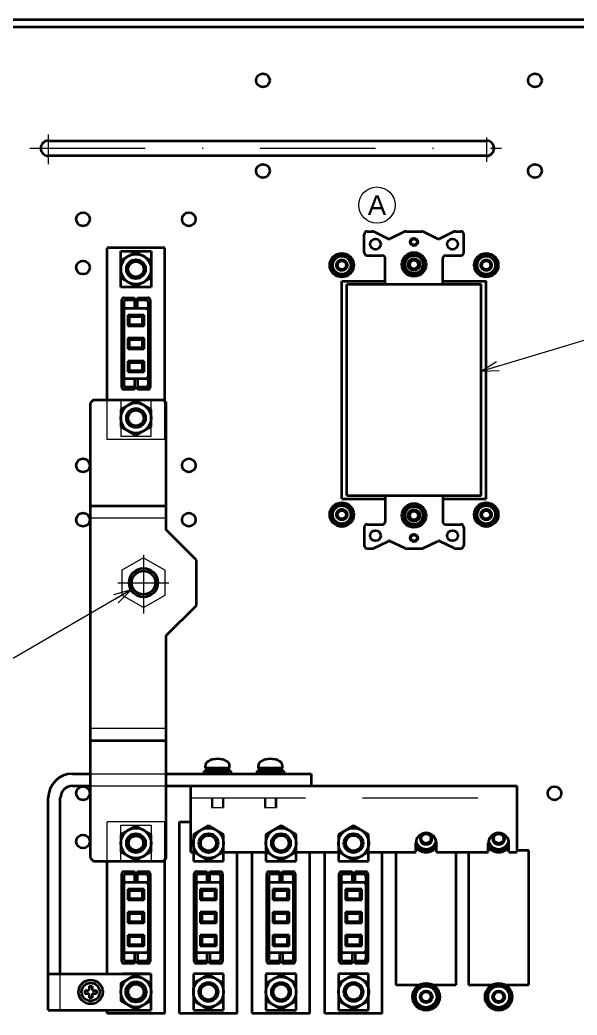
# Model space of a CAD drawing. Header units: millimetres. Extents: x 10 to 832, y 7 to 590.
# Drawn here: x 707.4 to 768.8, y 274.3 to 384.2 of the extents above; entities that cross this region are included whole.
import ezdxf
from ezdxf.enums import TextEntityAlignment as Align

# ---------------------------------------------------------------- set-up
doc = ezdxf.new("R2010")
doc.units = ezdxf.units.MM
doc.linetypes.add('DASHDOT', pattern=[25.3, 12.7, -6.3, 0, -6.3])
doc.linetypes.add('DASHED', pattern=[19, 12.7, -6.3])
for name, color, linetype in [('GR1_01', 7, 'Continuous'), ('GR1_04', 7, 'Continuous'), ('GR1_05', 7, 'Continuous'), ('GR1_09', 7, 'Continuous'), ('GR1_10', 7, 'Continuous'), ('GR1_12', 7, 'Continuous'), ('GR1_15', 7, 'Continuous'), ('GR1_16', 7, 'Continuous'), ('GR1_teisei', 7, 'Continuous')]:
    doc.layers.add(name, color=color, linetype=linetype)
doc.styles.add('HG丸ｺﾞｼｯｸM-PRO', font='')
doc.styles.get('HG丸ｺﾞｼｯｸM-PRO').set_extended_font_data('HG丸ｺﾞｼｯｸM-PRO')

# ---------------------------------------------------------------- blocks, each defined once
blk = doc.blocks.new('BLKF112')
at = {"layer": 'GR1_01', "color": 3, "linetype": 'Continuous', "lineweight": 35}
for p, q in [((775.9, 384.17), (694.33, 384.17)), ((694.33, 383.4), (775.9, 383.4))]:
    blk.add_line(p, q, dxfattribs=at)
blk = doc.blocks.new('BLKF113')
at = {"layer": 'GR1_04', "color": 4, "linetype": 'DASHED', "lineweight": 13}
for p, q in [((723.34, 295.69), (716.99, 295.69)), ((716.99, 291.32), (716.99, 295.69)), ((723.34, 291.49), (723.34, 295.69)), ((718.5, 291.32), (718.5, 295.32)), ((718.5, 295.32), (721.83, 295.32)), ((721.83, 295.32), (721.83, 291.32)), ((721.83, 291.32), (718.5, 291.32))]:
    blk.add_line(p, q, dxfattribs=at)
at = {"layer": 'GR1_04', "color": 3, "linetype": 'Continuous', "lineweight": 35}
for p, q in [((716.99, 278.9), (716.99, 291.32)), ((723.34, 274.52), (723.34, 291.49)), ((718.85, 290.18), (720, 290.18)), ((720, 290.18), (720, 289.93)), ((720.33, 290.18), (721.48, 290.18)), ((720.33, 289.93), (720.33, 290.18)), ((718.6, 280.29), (718.6, 289.93)), ((718.82, 289.68), (718.82, 280.54)), ((719.07, 289.93), (720, 289.93)), ((719.07, 289), (721.26, 289)), ((720, 289.93), (720, 289)), ((720.33, 289.93), (721.26, 289.93)), ((720.33, 289), (720.33, 289.93)), ((721.51, 289.68), (721.51, 280.54)), ((721.73, 289.93), (721.73, 280.29)), ((719.27, 288.23), (719.27, 287.07)), ((719.27, 288.23), (719.43, 288.07)), ((721.07, 288.23), (719.27, 288.23)), ((719.43, 288.07), (719.43, 287.23)), ((720.9, 288.07), (719.43, 288.07)), ((720.9, 288.07), (721.07, 288.23)), ((720.9, 287.23), (720.9, 288.07)), ((721.07, 287.07), (721.07, 288.23)), ((719.27, 287.07), (719.43, 287.23)), ((719.27, 287.07), (721.07, 287.07)), ((719.43, 287.23), (720.9, 287.23)), ((721.07, 287.07), (720.9, 287.23)), ((719.27, 285.69), (719.43, 285.53)), ((719.27, 285.69), (719.27, 284.53)), ((721.07, 285.69), (719.27, 285.69)), ((720.9, 285.53), (721.07, 285.69)), ((721.07, 284.53), (721.07, 285.69)), ((719.27, 284.53), (719.43, 284.69)), ((719.27, 284.53), (721.07, 284.53)), ((719.43, 285.53), (719.43, 284.69)), ((720.9, 285.53), (719.43, 285.53)), ((719.43, 284.69), (720.9, 284.69)), ((720.9, 284.69), (720.9, 285.53)), ((721.07, 284.53), (720.9, 284.69)), ((719.27, 283.15), (719.43, 282.99)), ((719.27, 283.15), (719.27, 281.99)), ((721.07, 283.15), (719.27, 283.15)), ((719.43, 282.99), (719.43, 282.15)), ((720.9, 282.99), (719.43, 282.99)), ((720.9, 282.99), (721.07, 283.15)), ((720.9, 282.15), (720.9, 282.99)), ((721.07, 281.99), (721.07, 283.15)), ((721.26, 281.22), (719.07, 281.22)), ((719.27, 281.99), (719.43, 282.15)), ((719.27, 281.99), (721.07, 281.99)), ((719.43, 282.15), (720.9, 282.15)), ((720, 281.22), (720, 280.29)), ((720.33, 281.22), (720.33, 280.29)), ((721.07, 281.99), (720.9, 282.15)), ((720, 280.29), (719.07, 280.29)), ((720, 280.29), (720, 280.04)), ((720.33, 280.04), (720.33, 280.29)), ((721.26, 280.29), (720.33, 280.29)), ((720, 280.04), (718.85, 280.04)), ((721.48, 280.04), (720.33, 280.04)), ((721.67, 278.9), (718.67, 278.9)), ((721.83, 275.98), (721.83, 277.81)), ((716.99, 274.52), (716.99, 274.9)), ((718.67, 274.9), (721.67, 274.9)), ((723.34, 274.52), (716.99, 274.52))]:
    blk.add_line(p, q, dxfattribs=at)
for centre, radius in [((720.17, 293.32), 0.805), ((720.17, 276.9), 1.06)]:
    blk.add_circle(centre, radius, dxfattribs=at)
for centre, start, end in [((718.85, 289.93), 90, 180), ((721.48, 289.93), 0, 90), ((719.07, 289.68), 90, 180), ((719.07, 288.75), 90, 180), ((721.26, 289.68), 0, 90), ((721.26, 288.75), 0, 90), ((719.07, 281.47), 180, 270), ((721.26, 281.47), 270, 0), ((718.85, 280.29), 180, 270), ((719.07, 280.54), 180, 270), ((721.26, 280.54), 270, 0), ((721.48, 280.29), 270, 0)]:
    blk.add_arc(centre, 0.25, start, end, dxfattribs=at)
blk = doc.blocks.new('BLKF117')
at = {"layer": 'GR1_04', "color": 3, "linetype": 'Continuous', "lineweight": 35}
for p, q in [((740.99, 274.52), (740.99, 292.31)), ((742.5, 292.31), (742.5, 291.32)), ((745.83, 291.32), (745.83, 292.31)), ((747.34, 274.52), (747.34, 292.31)), ((742.5, 291.32), (745.83, 291.32)), ((742.85, 290.18), (744, 290.18)), ((744, 290.18), (744, 289.93)), ((744.33, 290.18), (745.48, 290.18)), ((744.33, 289.93), (744.33, 290.18)), ((742.6, 280.29), (742.6, 289.93)), ((742.82, 289.68), (742.82, 280.54)), ((743.07, 289.93), (744, 289.93)), ((743.07, 289), (745.26, 289)), ((744, 289.93), (744, 289)), ((744.33, 289.93), (745.26, 289.93)), ((744.33, 289), (744.33, 289.93)), ((745.51, 289.68), (745.51, 280.54)), ((745.73, 289.93), (745.73, 280.29)), ((743.27, 288.23), (743.27, 287.07)), ((743.27, 288.23), (743.43, 288.07)), ((745.07, 288.23), (743.27, 288.23)), ((743.43, 288.07), (743.43, 287.23)), ((744.9, 288.07), (743.43, 288.07)), ((744.9, 288.07), (745.07, 288.23)), ((744.9, 287.23), (744.9, 288.07)), ((745.07, 287.07), (745.07, 288.23)), ((743.27, 287.07), (743.43, 287.23)), ((743.27, 287.07), (745.07, 287.07)), ((743.43, 287.23), (744.9, 287.23)), ((745.07, 287.07), (744.9, 287.23)), ((743.27, 285.69), (743.43, 285.53)), ((743.27, 285.69), (743.27, 284.53)), ((745.07, 285.69), (743.27, 285.69)), ((744.9, 285.53), (745.07, 285.69)), ((745.07, 284.53), (745.07, 285.69)), ((743.27, 284.53), (743.43, 284.69)), ((743.27, 284.53), (745.07, 284.53)), ((743.43, 285.53), (743.43, 284.69)), ((744.9, 285.53), (743.43, 285.53)), ((743.43, 284.69), (744.9, 284.69)), ((744.9, 284.69), (744.9, 285.53)), ((745.07, 284.53), (744.9, 284.69)), ((743.27, 283.15), (743.43, 282.99)), ((743.27, 283.15), (743.27, 281.99)), ((745.07, 283.15), (743.27, 283.15)), ((743.43, 282.99), (743.43, 282.15)), ((744.9, 282.99), (743.43, 282.99)), ((744.9, 282.99), (745.07, 283.15)), ((744.9, 282.15), (744.9, 282.99)), ((745.07, 281.99), (745.07, 283.15)), ((745.26, 281.22), (743.07, 281.22)), ((743.27, 281.99), (743.43, 282.15)), ((743.27, 281.99), (745.07, 281.99)), ((743.43, 282.15), (744.9, 282.15)), ((744, 281.22), (744, 280.29)), ((744.33, 281.22), (744.33, 280.29)), ((745.07, 281.99), (744.9, 282.15)), ((744, 280.29), (743.07, 280.29)), ((744, 280.29), (744, 280.04)), ((744.33, 280.04), (744.33, 280.29)), ((745.26, 280.29), (744.33, 280.29)), ((744, 280.04), (742.85, 280.04)), ((745.48, 280.04), (744.33, 280.04)), ((745.83, 278.9), (742.5, 278.9)), ((742.5, 278.9), (742.5, 274.9)), ((745.83, 274.9), (745.83, 278.9)), ((742.5, 274.9), (745.83, 274.9)), ((747.34, 274.52), (740.99, 274.52))]:
    blk.add_line(p, q, dxfattribs=at)
for centre in [(744.17, 293.32), (744.17, 276.9)]:
    blk.add_circle(centre, 1.06, dxfattribs=at)
for centre, start, end in [((742.85, 289.93), 90, 180), ((745.48, 289.93), 0, 90), ((743.07, 289.68), 90, 180), ((743.07, 288.75), 90, 180), ((745.26, 289.68), 0, 90), ((745.26, 288.75), 0, 90), ((743.07, 281.47), 180, 270), ((745.26, 281.47), 270, 0), ((742.85, 280.29), 180, 270), ((743.07, 280.54), 180, 270), ((745.26, 280.54), 270, 0), ((745.48, 280.29), 270, 0)]:
    blk.add_arc(centre, 0.25, start, end, dxfattribs=at)
blk = doc.blocks.new('BLKF118')
at = {"layer": 'GR1_04', "color": 3, "linetype": 'Continuous', "lineweight": 35}
for p, q in [((724.99, 295.69), (726.17, 295.69)), ((724.99, 274.52), (724.99, 295.69)), ((726.5, 292.31), (726.5, 291.32)), ((729.83, 291.32), (729.83, 292.31)), ((731.34, 274.52), (731.34, 292.31)), ((726.5, 291.32), (729.83, 291.32)), ((726.85, 290.18), (728, 290.18)), ((728, 290.18), (728, 289.93)), ((728.33, 290.18), (729.48, 290.18)), ((728.33, 289.93), (728.33, 290.18)), ((726.6, 280.29), (726.6, 289.93)), ((726.82, 289.68), (726.82, 280.54)), ((727.07, 289.93), (728, 289.93)), ((727.07, 289), (729.26, 289)), ((728, 289.93), (728, 289)), ((728.33, 289.93), (729.26, 289.93)), ((728.33, 289), (728.33, 289.93)), ((729.51, 289.68), (729.51, 280.54)), ((729.73, 289.93), (729.73, 280.29)), ((727.27, 288.23), (727.27, 287.07)), ((727.27, 288.23), (727.43, 288.07)), ((729.07, 288.23), (727.27, 288.23)), ((727.43, 288.07), (727.43, 287.23)), ((728.9, 288.07), (727.43, 288.07)), ((728.9, 288.07), (729.07, 288.23)), ((728.9, 287.23), (728.9, 288.07)), ((729.07, 287.07), (729.07, 288.23)), ((727.27, 287.07), (727.43, 287.23)), ((727.27, 287.07), (729.07, 287.07)), ((727.43, 287.23), (728.9, 287.23)), ((729.07, 287.07), (728.9, 287.23)), ((727.27, 285.69), (727.43, 285.53)), ((727.27, 285.69), (727.27, 284.53)), ((729.07, 285.69), (727.27, 285.69)), ((728.9, 285.53), (729.07, 285.69)), ((729.07, 284.53), (729.07, 285.69)), ((727.27, 284.53), (727.43, 284.69)), ((727.27, 284.53), (729.07, 284.53)), ((727.43, 285.53), (727.43, 284.69)), ((728.9, 285.53), (727.43, 285.53)), ((727.43, 284.69), (728.9, 284.69)), ((728.9, 284.69), (728.9, 285.53)), ((729.07, 284.53), (728.9, 284.69)), ((727.27, 283.15), (727.43, 282.99)), ((727.27, 283.15), (727.27, 281.99)), ((729.07, 283.15), (727.27, 283.15)), ((727.43, 282.99), (727.43, 282.15)), ((728.9, 282.99), (727.43, 282.99)), ((728.9, 282.99), (729.07, 283.15)), ((728.9, 282.15), (728.9, 282.99)), ((729.07, 281.99), (729.07, 283.15)), ((729.26, 281.22), (727.07, 281.22)), ((727.27, 281.99), (727.43, 282.15)), ((727.27, 281.99), (729.07, 281.99)), ((727.43, 282.15), (728.9, 282.15)), ((728, 281.22), (728, 280.29)), ((728.33, 281.22), (728.33, 280.29)), ((729.07, 281.99), (728.9, 282.15)), ((728, 280.29), (727.07, 280.29)), ((728, 280.29), (728, 280.04)), ((728.33, 280.04), (728.33, 280.29)), ((729.26, 280.29), (728.33, 280.29)), ((728, 280.04), (726.85, 280.04)), ((729.48, 280.04), (728.33, 280.04)), ((729.83, 278.9), (726.5, 278.9)), ((726.5, 278.9), (726.5, 274.9)), ((729.83, 274.9), (729.83, 278.9)), ((726.5, 274.9), (729.83, 274.9)), ((731.34, 274.52), (724.99, 274.52))]:
    blk.add_line(p, q, dxfattribs=at)
for centre in [(728.17, 293.32), (728.17, 276.9)]:
    blk.add_circle(centre, 1.06, dxfattribs=at)
for centre, start, end in [((726.85, 289.93), 90, 180), ((729.48, 289.93), 360, 90), ((727.07, 289.68), 90, 180), ((727.07, 288.75), 90, 180), ((729.26, 289.68), 360, 90), ((729.26, 288.75), 360, 90), ((727.07, 281.47), 180, 270), ((729.26, 281.47), 270, 360), ((726.85, 280.29), 180, 270), ((727.07, 280.54), 180, 270), ((729.26, 280.54), 270, 360), ((729.48, 280.29), 270, 360)]:
    blk.add_arc(centre, 0.25, start, end, dxfattribs=at)
blk = doc.blocks.new('BLKF119')
at = {"layer": 'GR1_05', "color": 3, "linetype": 'Continuous', "lineweight": 35}
for p, q in [((713.17, 300.98), (715.17, 300.98)), ((723.5, 300.98), (739.5, 300.98)), ((739.5, 300.98), (739.5, 299.65)), ((713.17, 299.65), (715.17, 299.65)), ((723.5, 299.65), (739.5, 299.65)), ((710.5, 274.9), (710.5, 298.31)), ((711.83, 278.9), (711.83, 298.31)), ((710.5, 278.9), (721.83, 278.9)), ((721.83, 274.9), (721.83, 278.9)), ((710.5, 274.9), (721.83, 274.9))]:
    blk.add_line(p, q, dxfattribs=at)
at = {"layer": 'GR1_05', "color": 4, "linetype": 'DASHED', "lineweight": 13}
for p, q in [((715.17, 300.98), (723.5, 300.98)), ((715.17, 299.65), (723.5, 299.65)), ((711.83, 274.9), (711.83, 278.9))]:
    blk.add_line(p, q, dxfattribs=at)
at = {"layer": 'GR1_05', "color": 3, "linetype": 'Continuous', "lineweight": 35}
blk.add_circle((720.17, 276.9), 1.13, dxfattribs=at)
for radius in [2.67, 1.33]:
    blk.add_arc((713.17, 298.31), radius, 90, 180, dxfattribs=at)
blk = doc.blocks.new('BLKF120')
at = {"layer": 'GR1_05', "color": 3, "linetype": 'Continuous', "lineweight": 35}
for p, q in [((727.67, 301.25), (727.67, 300.98)), ((730.67, 301.25), (727.67, 301.25)), ((727.67, 300.98), (730.67, 300.98)), ((727.83, 301.58), (727.83, 301.87)), ((727.83, 301.58), (730.5, 301.58)), ((727.9, 301.58), (727.9, 301.25)), ((730.43, 301.58), (727.9, 301.58)), ((727.9, 301.25), (730.43, 301.25)), ((728.5, 300.98), (729.83, 300.98)), ((728.97, 301.58), (729.17, 301.25)), ((729.17, 301.58), (729.36, 301.25)), ((730.43, 301.25), (730.43, 301.58)), ((730.5, 301.58), (730.5, 301.87)), ((730.67, 300.98), (730.67, 301.25))]:
    blk.add_line(p, q, dxfattribs=at)
at = {"layer": 'GR1_05', "color": 4, "linetype": 'DASHED', "lineweight": 13}
for p, q in [((728.5, 298.31), (728.5, 297.25)), ((728.63, 298.31), (728.63, 297.25)), ((729.7, 298.31), (729.7, 297.25)), ((729.83, 298.31), (729.83, 297.25)), ((728.5, 297.25), (729.83, 297.25))]:
    blk.add_line(p, q, dxfattribs=at)
at = {"layer": 'GR1_05', "color": 3, "linetype": 'Continuous', "lineweight": 35}
for centre, radius, start, end in [((728.38, 301.87), 0.542, 119.1554, 180), ((729.17, 300.45), 2.17, 60.8446, 119.1554), ((729.96, 301.87), 0.542, 0, 60.8446)]:
    blk.add_arc(centre, radius, start, end, dxfattribs=at)
blk = doc.blocks.new('BLKF121')
at = {"layer": 'GR1_05', "color": 3, "linetype": 'Continuous', "lineweight": 35}
for p, q in [((733.5, 301.25), (733.5, 300.98)), ((736.5, 301.25), (733.5, 301.25)), ((733.5, 300.98), (736.5, 300.98)), ((733.67, 301.58), (733.67, 301.87)), ((733.67, 301.58), (736.33, 301.58)), ((733.73, 301.58), (733.73, 301.25)), ((736.27, 301.58), (733.73, 301.58)), ((733.73, 301.25), (736.27, 301.25)), ((734.33, 300.98), (735.67, 300.98)), ((734.81, 301.58), (735, 301.25)), ((735, 301.58), (735.19, 301.25)), ((736.27, 301.25), (736.27, 301.58)), ((736.33, 301.58), (736.33, 301.87)), ((736.5, 300.98), (736.5, 301.25))]:
    blk.add_line(p, q, dxfattribs=at)
at = {"layer": 'GR1_05', "color": 4, "linetype": 'DASHED', "lineweight": 13}
for p, q in [((734.33, 298.31), (734.33, 297.25)), ((734.47, 298.31), (734.47, 297.25)), ((735.53, 298.31), (735.53, 297.25)), ((735.67, 298.31), (735.67, 297.25)), ((734.33, 297.25), (735.67, 297.25))]:
    blk.add_line(p, q, dxfattribs=at)
at = {"layer": 'GR1_05', "color": 3, "linetype": 'Continuous', "lineweight": 35}
for centre, radius, start, end in [((734.21, 301.87), 0.542, 119.1554, 180), ((735, 300.45), 2.17, 60.8446, 119.1554), ((735.79, 301.87), 0.542, 0, 60.8446)]:
    blk.add_arc(centre, radius, start, end, dxfattribs=at)
blk = doc.blocks.new('BLKF122')
at = {"layer": 'GR1_04', "color": 3, "linetype": 'Continuous', "lineweight": 35}
for p, q in [((714.52, 277.06), (714.52, 276.73)), ((714.52, 277.06), (714.84, 277.06)), ((715, 277.55), (715.33, 277.55)), ((715, 277.55), (715, 277.22)), ((715.33, 277.55), (715.33, 277.22)), ((715.49, 277.06), (715.82, 277.06)), ((715.82, 277.06), (715.82, 276.73)), ((714.52, 276.73), (714.84, 276.73)), ((715, 276.57), (715, 276.25)), ((715, 276.25), (715.33, 276.25)), ((715.33, 276.57), (715.33, 276.25)), ((715.49, 276.73), (715.82, 276.73))]:
    blk.add_line(p, q, dxfattribs=at)
for radius in [1.33, 1]:
    blk.add_circle((715.17, 276.9), radius, dxfattribs=at)
for centre, start, end in [((714.84, 277.22), 270, 0), ((715.49, 277.22), 180, 270), ((714.84, 276.57), 0, 90), ((715.49, 276.57), 90, 180)]:
    blk.add_arc(centre, 0.163, start, end, dxfattribs=at)
blk = doc.blocks.new('BLKF123')
at = {"layer": 'GR1_05', "color": 3, "linetype": 'Continuous', "lineweight": 35}
for p, q in [((726.17, 299.65), (726.17, 292.31)), ((726.17, 299.65), (762.17, 299.65)), ((762.17, 299.65), (762.17, 292.31)), ((751.03, 292.32), (751.03, 293.32)), ((753.3, 292.32), (753.3, 293.32)), ((759.03, 292.32), (759.03, 293.32)), ((761.3, 292.32), (761.3, 293.32)), ((726.17, 292.31), (726.58, 292.31)), ((729.75, 292.31), (734.58, 292.31)), ((737.75, 292.31), (742.58, 292.31)), ((745.75, 292.31), (751.03, 292.31)), ((753.3, 292.31), (759.03, 292.31)), ((761.3, 292.31), (762.17, 292.31))]:
    blk.add_line(p, q, dxfattribs=at)
at = {"layer": 'GR1_05', "color": 4, "linetype": 'DASHED', "lineweight": 13}
blk.add_line((726.17, 298.31), (762.17, 298.31), dxfattribs=at)
at = {"layer": 'GR1_05', "color": 3, "linetype": 'Continuous', "lineweight": 35}
for centre in [(752.17, 293.31), (760.17, 293.31)]:
    blk.add_arc(centre, 1.13, 0, 180, dxfattribs=at)
blk = doc.blocks.new('BLKF124')
at = {"layer": 'GR1_10', "color": 3, "linetype": 'Continuous', "lineweight": 35}
for p, q in [((759.49, 277.53), (758.82, 276.37)), ((760.84, 277.53), (759.49, 277.53)), ((761.51, 276.37), (760.84, 277.53)), ((758.82, 276.37), (759.49, 275.2)), ((760.84, 275.2), (761.51, 276.37)), ((759.49, 275.2), (760.84, 275.2))]:
    blk.add_line(p, q, dxfattribs=at)
for radius in [1.5, 1.17, 0.667, 0.533]:
    blk.add_circle((760.17, 276.37), radius, dxfattribs=at)
for start, end in [(127.0805, 172.9195), (67.0805, 112.9195), (7.0805, 52.9195), (187.0805, 232.9195), (307.0805, 352.9195), (247.0805, 292.9195)]:
    blk.add_arc((760.17, 276.37), 1.27, start, end, dxfattribs=at)
blk = doc.blocks.new('BLKF125')
at = {"layer": 'GR1_01', "color": 3, "linetype": 'Continuous', "lineweight": 35}
for p, q in [((756.83, 292.32), (756.83, 277.7)), ((763.5, 292.5), (762.17, 292.5)), ((763.5, 277.7), (763.5, 292.5)), ((756.83, 277.7), (759.48, 277.7)), ((760.85, 277.7), (763.5, 277.7))]:
    blk.add_line(p, q, dxfattribs=at)
blk = doc.blocks.new('BLKF126')
at = {"layer": 'GR1_01', "color": 3, "linetype": 'Continuous', "lineweight": 35}
for centre in [(714.33, 298.83), (766.33, 298.83), (714.33, 293.5), (714.33, 271.67), (766, 271.67), (714.33, 265.67), (766, 265.67)]:
    blk.add_circle(centre, 0.75, dxfattribs=at)
blk = doc.blocks.new('BLKF129')
at = {"layer": 'GR1_04', "color": 3, "linetype": 'Continuous', "lineweight": 35}
for p, q in [((723.34, 359.03), (716.99, 359.03)), ((716.99, 342.23), (716.99, 359.03)), ((718.5, 354.66), (718.5, 358.66)), ((718.5, 358.66), (721.83, 358.66)), ((721.83, 358.66), (721.83, 354.66)), ((723.34, 342.06), (723.34, 359.03)), ((721.83, 354.66), (718.5, 354.66)), ((718.6, 343.63), (718.6, 353.26)), ((718.82, 353.01), (718.82, 343.88)), ((718.85, 353.51), (720, 353.51)), ((719.07, 353.26), (720, 353.26)), ((720, 353.51), (720, 353.26)), ((720, 353.26), (720, 352.34)), ((720.33, 353.51), (721.48, 353.51)), ((720.33, 353.26), (720.33, 353.51)), ((720.33, 353.26), (721.26, 353.26)), ((720.33, 352.34), (720.33, 353.26)), ((721.51, 353.01), (721.51, 343.88)), ((721.73, 353.26), (721.73, 343.63)), ((719.07, 352.34), (721.26, 352.34)), ((719.27, 351.57), (719.27, 350.4)), ((719.27, 351.57), (719.43, 351.4)), ((721.07, 351.57), (719.27, 351.57)), ((720.9, 351.4), (721.07, 351.57)), ((721.07, 350.4), (721.07, 351.57)), ((719.27, 350.4), (719.43, 350.57)), ((719.27, 350.4), (721.07, 350.4)), ((719.43, 351.4), (719.43, 350.57)), ((720.9, 351.4), (719.43, 351.4)), ((719.43, 350.57), (720.9, 350.57)), ((720.9, 350.57), (720.9, 351.4)), ((721.07, 350.4), (720.9, 350.57)), ((719.27, 349.03), (719.43, 348.86)), ((719.27, 349.03), (719.27, 347.86)), ((721.07, 349.03), (719.27, 349.03)), ((719.43, 348.86), (719.43, 348.03)), ((720.9, 348.86), (719.43, 348.86)), ((720.9, 348.86), (721.07, 349.03)), ((720.9, 348.03), (720.9, 348.86)), ((721.07, 347.86), (721.07, 349.03)), ((719.27, 347.86), (719.43, 348.03)), ((719.27, 347.86), (721.07, 347.86)), ((719.43, 348.03), (720.9, 348.03)), ((721.07, 347.86), (720.9, 348.03)), ((719.27, 346.49), (719.43, 346.32)), ((719.27, 346.49), (719.27, 345.32)), ((721.07, 346.49), (719.27, 346.49)), ((719.43, 346.32), (719.43, 345.49)), ((720.9, 346.32), (719.43, 346.32)), ((720.9, 346.32), (721.07, 346.49)), ((720.9, 345.49), (720.9, 346.32)), ((721.07, 345.32), (721.07, 346.49)), ((719.27, 345.32), (719.43, 345.49)), ((719.27, 345.32), (721.07, 345.32)), ((719.43, 345.49), (720.9, 345.49)), ((721.07, 345.32), (720.9, 345.49)), ((721.26, 344.55), (719.07, 344.55)), ((720, 344.55), (720, 343.63)), ((720.33, 344.55), (720.33, 343.63)), ((720, 343.38), (718.85, 343.38)), ((720, 343.63), (719.07, 343.63)), ((720, 343.63), (720, 343.38)), ((720.33, 343.38), (720.33, 343.63)), ((721.26, 343.63), (720.33, 343.63)), ((721.48, 343.38), (720.33, 343.38))]:
    blk.add_line(p, q, dxfattribs=at)
at = {"layer": 'GR1_04', "color": 4, "linetype": 'DASHED', "lineweight": 13}
for p, q in [((716.99, 337.86), (716.99, 342.23)), ((721.83, 342.23), (718.5, 342.23)), ((718.5, 342.23), (718.5, 338.23)), ((721.83, 338.23), (721.83, 342.23)), ((723.34, 337.86), (723.34, 342.06)), ((723.34, 337.86), (716.99, 337.86)), ((718.5, 338.23), (721.83, 338.23))]:
    blk.add_line(p, q, dxfattribs=at)
at = {"layer": 'GR1_04', "color": 3, "linetype": 'Continuous', "lineweight": 35}
for centre in [(720.17, 356.66), (720.17, 340.23)]:
    blk.add_circle(centre, 1.06, dxfattribs=at)
for centre, start, end in [((718.85, 353.26), 90, 180), ((719.07, 353.01), 90, 180), ((721.26, 353.01), 0, 90), ((721.48, 353.26), 0, 90), ((719.07, 352.09), 90, 180), ((721.26, 352.09), 0, 90), ((719.07, 344.8), 180, 270), ((719.07, 343.88), 180, 270), ((721.26, 344.8), 270, 0), ((721.26, 343.88), 270, 0), ((718.85, 343.63), 180, 270), ((721.48, 343.63), 270, 0)]:
    blk.add_arc(centre, 0.25, start, end, dxfattribs=at)
blk = doc.blocks.new('BLKF130')
at = {"layer": 'GR1_01', "color": 3, "linetype": 'Continuous', "lineweight": 35}
for centre in [(714.33, 362.17), (726, 362.17), (714.33, 356.84), (714.33, 335.01), (726, 335.01), (714.33, 329.01), (726, 329.01)]:
    blk.add_circle(centre, 0.75, dxfattribs=at)
blk = doc.blocks.new('BLKF270')
at = {"layer": 'GR1_10', "color": 3, "linetype": 'Continuous', "lineweight": 35}
for p, q in [((751.49, 277.53), (750.82, 276.37)), ((752.84, 277.53), (751.49, 277.53)), ((753.51, 276.37), (752.84, 277.53)), ((750.82, 276.37), (751.49, 275.2)), ((752.84, 275.2), (753.51, 276.37)), ((751.49, 275.2), (752.84, 275.2))]:
    blk.add_line(p, q, dxfattribs=at)
for radius in [1.5, 1.17, 0.667, 0.533]:
    blk.add_circle((752.17, 276.37), radius, dxfattribs=at)
for start, end in [(127.0805, 172.9195), (67.0805, 112.9195), (7.0805, 52.9195), (187.0805, 232.9195), (307.0805, 352.9195), (247.0805, 292.9195)]:
    blk.add_arc((752.17, 276.37), 1.27, start, end, dxfattribs=at)
blk = doc.blocks.new('BLKF271')
at = {"layer": 'GR1_01', "color": 3, "linetype": 'Continuous', "lineweight": 35}
for p, q in [((748.83, 292.32), (748.83, 277.7)), ((755.5, 277.7), (755.5, 292.31)), ((748.83, 277.7), (751.48, 277.7)), ((752.85, 277.7), (755.5, 277.7))]:
    blk.add_line(p, q, dxfattribs=at)
blk = doc.blocks.new('BLKF276')
at = {"layer": 'GR1_01', "color": 3, "linetype": 'Continuous', "lineweight": 35}
for centre in [(734.17, 377.5), (764.17, 377.5), (734.17, 367.5), (764.17, 367.5)]:
    blk.add_circle(centre, 0.75, dxfattribs=at)
blk = doc.blocks.new('BLKF286')
at = {"layer": 'GR1_01', "color": 3, "linetype": 'Continuous', "lineweight": 35}
for p, q in [((742.87, 331.33), (742.87, 355.33)), ((742.87, 355.33), (747.67, 355.33)), ((754, 355.33), (758.8, 355.33)), ((758.8, 331.33), (758.8, 355.33)), ((742.87, 331.33), (747.67, 331.33)), ((754, 331.33), (758.8, 331.33))]:
    blk.add_line(p, q, dxfattribs=at)
blk = doc.blocks.new('BLKF285')
at = {"layer": 'GR1_01', "color": 4, "linetype": 'DASHED', "lineweight": 13}
for centre in [(742.87, 357.1), (758.8, 357.1), (742.87, 329.57), (758.8, 329.57)]:
    blk.add_circle(centre, 0.667, dxfattribs=at)
at = {"layer": 'GR1_01', "color": 3, "linetype": 'Continuous', "lineweight": 35}
for centre in [(750.83, 357.18), (750.83, 329.48)]:
    blk.add_circle(centre, 0.667, dxfattribs=at)
blk.add_blockref('BLKF286', (0, 0), dxfattribs=at)
blk = doc.blocks.new('BLKF288')
at = {"layer": 'GR1_01', "color": 3, "linetype": 'Continuous', "lineweight": 35}
for p, q in [((710.5, 370.83), (758.83, 370.83)), ((758.83, 369.17), (710.5, 369.17))]:
    blk.add_line(p, q, dxfattribs=at)
for centre, start, end in [((710.5, 370), 90, 270), ((758.83, 370), 270, 90)]:
    blk.add_arc(centre, 0.833, start, end, dxfattribs=at)
blk = doc.blocks.new('BLKF287')
at = {"layer": 'GR1_01', "color": 4, "linetype": 'DASHDOT', "lineweight": 13}
for p, q in [((710.5, 371.53), (710.5, 368.26)), ((758.83, 371.2), (758.83, 368.52)), ((708.48, 370), (760.48, 370))]:
    blk.add_line(p, q, dxfattribs=at)
at = {"layer": 'GR1_01', "color": 3, "linetype": 'Continuous', "lineweight": 35}
blk.add_blockref('BLKF288', (0, 0), dxfattribs=at)
blk = doc.blocks.new('BLKF309')
at = {"layer": 'GR1_05', "color": 3, "linetype": 'Continuous', "lineweight": 35}
for p, q in [((715.5, 342.23), (715.17, 341.9)), ((715.17, 291.65), (715.17, 341.9)), ((715.5, 342.23), (723.17, 342.23)), ((723.17, 342.23), (723.5, 341.9)), ((723.5, 327.89), (723.5, 341.9)), ((715.17, 330.56), (723.5, 330.56)), ((726.83, 324.56), (723.5, 327.89)), ((726.83, 319.56), (726.83, 324.56)), ((723.5, 316.23), (726.83, 319.56)), ((723.5, 291.65), (723.5, 316.23)), ((715.17, 304.66), (723.5, 304.66)), ((715.17, 291.65), (715.5, 291.32)), ((715.5, 291.32), (723.17, 291.32)), ((723.5, 291.65), (723.17, 291.32))]:
    blk.add_line(p, q, dxfattribs=at)
at = {"layer": 'GR1_05', "color": 4, "linetype": 'DASHED', "lineweight": 13}
for p, q in [((715.17, 329.23), (723.5, 329.23)), ((715.17, 305.99), (723.5, 305.99))]:
    blk.add_line(p, q, dxfattribs=at)
blk = doc.blocks.new('BLKF310')
at = {"layer": 'GR1_05', "color": 4, "linetype": 'DASHDOT', "lineweight": 13}
for p, q in [((721, 325.14), (721, 318.67)), ((718.17, 322.06), (723.81, 322.06))]:
    blk.add_line(p, q, dxfattribs=at)
at = {"layer": 'GR1_05', "color": 4, "linetype": 'DASHED', "lineweight": 13}
for p, q in [((721, 324.81), (718.62, 323.44)), ((721, 324.81), (723.38, 323.44)), ((718.62, 323.44), (718.62, 320.68)), ((723.38, 320.68), (723.38, 323.44)), ((721, 319.31), (718.62, 320.68)), ((721, 319.31), (723.38, 320.68))]:
    blk.add_line(p, q, dxfattribs=at)
at = {"layer": 'GR1_05', "color": 3, "linetype": 'Continuous', "lineweight": 35}
for radius in [1.59, 1.3]:
    blk.add_circle((721, 322.06), radius, dxfattribs=at)
blk = doc.blocks.new('FXTIP_ARROW_S')
at = {"color": 0, "linetype": 'Continuous', "lineweight": -2}
for q in [(-1, 0), (-0.966, 0.259), (-0.966, -0.259)]:
    blk.add_line((0, 0), q, dxfattribs=at)
blk = doc.blocks.new('BLKF321')
at = {"layer": 'GR1_04', "color": 3, "linetype": 'Continuous', "lineweight": 35}
for p, q in [((744.17, 278.82), (742.5, 277.86)), ((742.5, 277.86), (742.5, 275.93)), ((745.83, 277.86), (744.17, 278.82)), ((745.83, 275.93), (745.83, 277.86)), ((742.5, 275.93), (744.17, 274.97)), ((744.17, 274.97), (745.83, 275.93))]:
    blk.add_line(p, q, dxfattribs=at)
for radius in [1.67, 1.06, 0.858]:
    blk.add_circle((744.17, 276.9), radius, dxfattribs=at)
blk = doc.blocks.new('BLKF322')
at = {"layer": 'GR1_04', "color": 3, "linetype": 'Continuous', "lineweight": 35}
for p, q in [((744.17, 295.25), (742.5, 294.29)), ((745.83, 294.29), (744.17, 295.25)), ((742.5, 294.29), (742.5, 292.36)), ((745.83, 292.36), (745.83, 294.29)), ((742.5, 292.36), (744.17, 291.4)), ((744.17, 291.4), (745.83, 292.36))]:
    blk.add_line(p, q, dxfattribs=at)
for radius in [1.67, 1.06, 0.858]:
    blk.add_circle((744.17, 293.32), radius, dxfattribs=at)
blk = doc.blocks.new('BLKF327')
at = {"layer": 'GR1_04', "color": 3, "linetype": 'Continuous', "lineweight": 35}
for p, q in [((732.99, 274.52), (732.99, 292.31)), ((734.5, 292.31), (734.5, 291.32)), ((737.83, 291.32), (737.83, 292.31)), ((739.34, 274.52), (739.34, 292.31)), ((734.5, 291.32), (737.83, 291.32)), ((734.85, 290.18), (736, 290.18)), ((736, 290.18), (736, 289.93)), ((736.33, 290.18), (737.48, 290.18)), ((736.33, 289.93), (736.33, 290.18)), ((734.6, 280.29), (734.6, 289.93)), ((734.82, 289.68), (734.82, 280.54)), ((735.07, 289.93), (736, 289.93)), ((735.07, 289), (737.26, 289)), ((736, 289.93), (736, 289)), ((736.33, 289.93), (737.26, 289.93)), ((736.33, 289), (736.33, 289.93)), ((737.51, 289.68), (737.51, 280.54)), ((737.73, 289.93), (737.73, 280.29)), ((735.27, 288.23), (735.27, 287.07)), ((735.27, 288.23), (735.43, 288.07)), ((737.07, 288.23), (735.27, 288.23)), ((735.43, 288.07), (735.43, 287.23)), ((736.9, 288.07), (735.43, 288.07)), ((736.9, 288.07), (737.07, 288.23)), ((736.9, 287.23), (736.9, 288.07)), ((737.07, 287.07), (737.07, 288.23)), ((735.27, 287.07), (735.43, 287.23)), ((735.27, 287.07), (737.07, 287.07)), ((735.43, 287.23), (736.9, 287.23)), ((737.07, 287.07), (736.9, 287.23)), ((735.27, 285.69), (735.43, 285.53)), ((735.27, 285.69), (735.27, 284.53)), ((737.07, 285.69), (735.27, 285.69)), ((736.9, 285.53), (737.07, 285.69)), ((737.07, 284.53), (737.07, 285.69)), ((735.27, 284.53), (735.43, 284.69)), ((735.27, 284.53), (737.07, 284.53)), ((735.43, 285.53), (735.43, 284.69)), ((736.9, 285.53), (735.43, 285.53)), ((735.43, 284.69), (736.9, 284.69)), ((736.9, 284.69), (736.9, 285.53)), ((737.07, 284.53), (736.9, 284.69)), ((735.27, 283.15), (735.43, 282.99)), ((735.27, 283.15), (735.27, 281.99)), ((737.07, 283.15), (735.27, 283.15)), ((735.43, 282.99), (735.43, 282.15)), ((736.9, 282.99), (735.43, 282.99)), ((736.9, 282.99), (737.07, 283.15)), ((736.9, 282.15), (736.9, 282.99)), ((737.07, 281.99), (737.07, 283.15)), ((737.26, 281.22), (735.07, 281.22)), ((735.27, 281.99), (735.43, 282.15)), ((735.27, 281.99), (737.07, 281.99)), ((735.43, 282.15), (736.9, 282.15)), ((736, 281.22), (736, 280.29)), ((736.33, 281.22), (736.33, 280.29)), ((737.07, 281.99), (736.9, 282.15)), ((736, 280.29), (735.07, 280.29)), ((736, 280.29), (736, 280.04)), ((736.33, 280.04), (736.33, 280.29)), ((737.26, 280.29), (736.33, 280.29)), ((736, 280.04), (734.85, 280.04)), ((737.48, 280.04), (736.33, 280.04)), ((737.83, 278.9), (734.5, 278.9)), ((734.5, 278.9), (734.5, 274.9)), ((737.83, 274.9), (737.83, 278.9)), ((734.5, 274.9), (737.83, 274.9)), ((739.34, 274.52), (732.99, 274.52))]:
    blk.add_line(p, q, dxfattribs=at)
for centre in [(736.17, 293.32), (736.17, 276.9)]:
    blk.add_circle(centre, 1.06, dxfattribs=at)
for centre, start, end in [((734.85, 289.93), 90, 180), ((737.48, 289.93), 0, 90), ((735.07, 289.68), 90, 180), ((735.07, 288.75), 90, 180), ((737.26, 289.68), 0, 90), ((737.26, 288.75), 0, 90), ((735.07, 281.47), 180, 270), ((737.26, 281.47), 270, 0), ((734.85, 280.29), 180, 270), ((735.07, 280.54), 180, 270), ((737.26, 280.54), 270, 0), ((737.48, 280.29), 270, 0)]:
    blk.add_arc(centre, 0.25, start, end, dxfattribs=at)
blk = doc.blocks.new('BLKF328')
at = {"layer": 'GR1_04', "color": 3, "linetype": 'Continuous', "lineweight": 35}
for p, q in [((736.17, 278.82), (734.5, 277.86)), ((734.5, 277.86), (734.5, 275.93)), ((737.83, 277.86), (736.17, 278.82)), ((737.83, 275.93), (737.83, 277.86)), ((734.5, 275.93), (736.17, 274.97)), ((736.17, 274.97), (737.83, 275.93))]:
    blk.add_line(p, q, dxfattribs=at)
for radius in [1.67, 1.06, 0.858]:
    blk.add_circle((736.17, 276.9), radius, dxfattribs=at)
blk = doc.blocks.new('BLKF329')
at = {"layer": 'GR1_04', "color": 3, "linetype": 'Continuous', "lineweight": 35}
for p, q in [((736.17, 295.25), (734.5, 294.29)), ((737.83, 294.29), (736.17, 295.25)), ((734.5, 294.29), (734.5, 292.36)), ((737.83, 292.36), (737.83, 294.29)), ((734.5, 292.36), (736.17, 291.4)), ((736.17, 291.4), (737.83, 292.36))]:
    blk.add_line(p, q, dxfattribs=at)
for radius in [1.67, 1.06, 0.858]:
    blk.add_circle((736.17, 293.32), radius, dxfattribs=at)
blk = doc.blocks.new('BLKF330')
at = {"layer": 'GR1_04', "color": 3, "linetype": 'Continuous', "lineweight": 35}
for p, q in [((728.17, 278.82), (726.5, 277.86)), ((726.5, 277.86), (726.5, 275.93)), ((729.83, 277.86), (728.17, 278.82)), ((729.83, 275.93), (729.83, 277.86)), ((726.5, 275.93), (728.17, 274.97)), ((728.17, 274.97), (729.83, 275.93))]:
    blk.add_line(p, q, dxfattribs=at)
for radius in [1.67, 1.06, 0.858]:
    blk.add_circle((728.17, 276.9), radius, dxfattribs=at)
blk = doc.blocks.new('BLKF331')
at = {"layer": 'GR1_04', "color": 3, "linetype": 'Continuous', "lineweight": 35}
for p, q in [((728.17, 295.25), (726.5, 294.29)), ((729.83, 294.29), (728.17, 295.25)), ((726.5, 294.29), (726.5, 292.36)), ((729.83, 292.36), (729.83, 294.29)), ((726.5, 292.36), (728.17, 291.4)), ((728.17, 291.4), (729.83, 292.36))]:
    blk.add_line(p, q, dxfattribs=at)
for radius in [1.67, 1.06, 0.858]:
    blk.add_circle((728.17, 293.32), radius, dxfattribs=at)
blk = doc.blocks.new('BLKF332')
at = {"layer": 'GR1_10', "color": 3, "linetype": 'Continuous', "lineweight": 35}
for p, q in [((751.04, 293.45), (751.49, 292.67)), ((752.84, 292.67), (753.29, 293.45)), ((751.49, 292.67), (752.84, 292.67))]:
    blk.add_line(p, q, dxfattribs=at)
blk.add_circle((752.17, 293.83), 0.533, dxfattribs=at)
for radius, start, end in [(0.667, 124.7606, 55.2394), (1.27, 206.5298, 232.9195), (1.17, 196.6212, 343.3788), (1.27, 307.0805, 333.4702), (1.5, 220.9286, 319.0714), (1.27, 247.0805, 292.9195)]:
    blk.add_arc((752.17, 293.83), radius, start, end, dxfattribs=at)
blk = doc.blocks.new('BLKF333')
at = {"layer": 'GR1_10', "color": 3, "linetype": 'Continuous', "lineweight": 35}
for p, q in [((759.04, 293.45), (759.49, 292.67)), ((760.84, 292.67), (761.29, 293.45)), ((759.49, 292.67), (760.84, 292.67))]:
    blk.add_line(p, q, dxfattribs=at)
blk.add_circle((760.17, 293.83), 0.533, dxfattribs=at)
for radius, start, end in [(0.667, 124.7606, 55.2394), (1.27, 206.5298, 232.9195), (1.17, 196.6212, 343.3788), (1.27, 307.0805, 333.4702), (1.5, 220.9286, 319.0714), (1.27, 247.0805, 292.9195)]:
    blk.add_arc((760.17, 293.83), radius, start, end, dxfattribs=at)
blk = doc.blocks.new('BLKF334')
at = {"layer": 'GR1_04', "color": 3, "linetype": 'Continuous', "lineweight": 35}
for p, q in [((720.17, 278.82), (718.5, 277.86)), ((718.5, 277.86), (718.5, 275.93)), ((721.83, 277.86), (720.17, 278.82)), ((721.83, 275.93), (721.83, 277.86)), ((718.5, 275.93), (720.17, 274.97)), ((720.17, 274.97), (721.83, 275.93))]:
    blk.add_line(p, q, dxfattribs=at)
for radius in [1.67, 1.06, 0.858]:
    blk.add_circle((720.17, 276.9), radius, dxfattribs=at)
blk = doc.blocks.new('BLKF335')
at = {"layer": 'GR1_04', "color": 3, "linetype": 'Continuous', "lineweight": 35}
for p, q in [((720.17, 295.24), (718.5, 294.28)), ((721.83, 294.28), (720.17, 295.24)), ((718.5, 294.28), (718.5, 292.35)), ((721.83, 292.35), (721.83, 294.28)), ((718.5, 292.35), (720.17, 291.39)), ((720.17, 291.39), (721.83, 292.35))]:
    blk.add_line(p, q, dxfattribs=at)
for radius in [1.67, 1.06, 0.858]:
    blk.add_circle((720.17, 293.32), radius, dxfattribs=at)
blk = doc.blocks.new('BLKF336')
at = {"layer": 'GR1_04', "color": 3, "linetype": 'Continuous', "lineweight": 35}
for p, q in [((720.17, 342.15), (718.5, 341.19)), ((721.83, 341.19), (720.17, 342.15)), ((718.5, 341.19), (718.5, 339.27)), ((721.83, 339.27), (721.83, 341.19)), ((718.5, 339.27), (720.17, 338.31)), ((720.17, 338.31), (721.83, 339.27))]:
    blk.add_line(p, q, dxfattribs=at)
for radius in [1.67, 1.06, 0.858]:
    blk.add_circle((720.17, 340.23), radius, dxfattribs=at)
blk = doc.blocks.new('BLKF337')
at = {"layer": 'GR1_04', "color": 3, "linetype": 'Continuous', "lineweight": 35}
for p, q in [((720.17, 358.58), (718.5, 357.62)), ((721.83, 357.62), (720.17, 358.58)), ((718.5, 357.62), (718.5, 355.69)), ((721.83, 355.69), (721.83, 357.62)), ((718.5, 355.69), (720.17, 354.73)), ((720.17, 354.73), (721.83, 355.69))]:
    blk.add_line(p, q, dxfattribs=at)
for radius in [1.67, 1.06, 0.858]:
    blk.add_circle((720.17, 356.66), radius, dxfattribs=at)
blk = doc.blocks.new('BLKF355')
at = {"layer": 'GR1_09', "color": 3, "linetype": 'Continuous', "lineweight": 35}
for p, q in [((758.22, 358.1), (757.65, 357.1)), ((759.38, 358.1), (758.22, 358.1)), ((759.95, 357.1), (759.38, 358.1)), ((757.65, 357.1), (758.22, 356.1)), ((759.38, 356.1), (759.95, 357.1)), ((758.22, 356.1), (759.38, 356.1))]:
    blk.add_line(p, q, dxfattribs=at)
for radius in [1.33, 1, 0.583, 0.467]:
    blk.add_circle((758.8, 357.1), radius, dxfattribs=at)
for start, end in [(65.38, 114.62), (125.38, 174.62), (185.38, 234.62), (5.38, 54.62), (305.38, 354.62), (245.38, 294.62)]:
    blk.add_arc((758.8, 357.1), 1.1, start, end, dxfattribs=at)
blk = doc.blocks.new('BLKF356')
at = {"layer": 'GR1_09', "color": 3, "linetype": 'Continuous', "lineweight": 35}
for p, q in [((742.29, 358.1), (741.71, 357.1)), ((743.44, 358.1), (742.29, 358.1)), ((744.02, 357.1), (743.44, 358.1)), ((741.71, 357.1), (742.29, 356.1)), ((743.44, 356.1), (744.02, 357.1)), ((742.29, 356.1), (743.44, 356.1))]:
    blk.add_line(p, q, dxfattribs=at)
for radius in [1.33, 1, 0.583, 0.467]:
    blk.add_circle((742.87, 357.1), radius, dxfattribs=at)
for start, end in [(65.38, 114.62), (125.38, 174.62), (185.38, 234.62), (5.38, 54.62), (305.38, 354.62), (245.38, 294.62)]:
    blk.add_arc((742.87, 357.1), 1.1, start, end, dxfattribs=at)
blk = doc.blocks.new('BLKF357')
at = {"layer": 'GR1_09', "color": 3, "linetype": 'Continuous', "lineweight": 35}
for p, q in [((758.22, 330.57), (757.65, 329.57)), ((759.38, 330.57), (758.22, 330.57)), ((759.95, 329.57), (759.38, 330.57)), ((757.65, 329.57), (758.22, 328.57)), ((759.38, 328.57), (759.95, 329.57)), ((758.22, 328.57), (759.38, 328.57))]:
    blk.add_line(p, q, dxfattribs=at)
for radius in [1.33, 1, 0.583, 0.467]:
    blk.add_circle((758.8, 329.57), radius, dxfattribs=at)
for start, end in [(65.38, 114.62), (125.38, 174.62), (5.38, 54.62), (185.38, 234.62), (245.38, 294.62), (305.38, 354.62)]:
    blk.add_arc((758.8, 329.57), 1.1, start, end, dxfattribs=at)
blk = doc.blocks.new('BLKF358')
at = {"layer": 'GR1_09', "color": 3, "linetype": 'Continuous', "lineweight": 35}
for p, q in [((742.29, 330.57), (741.71, 329.57)), ((743.44, 330.57), (742.29, 330.57)), ((744.02, 329.57), (743.44, 330.57)), ((741.71, 329.57), (742.29, 328.57)), ((743.44, 328.57), (744.02, 329.57)), ((742.29, 328.57), (743.44, 328.57))]:
    blk.add_line(p, q, dxfattribs=at)
for radius in [1.33, 1, 0.583, 0.467]:
    blk.add_circle((742.87, 329.57), radius, dxfattribs=at)
for start, end in [(65.38, 114.62), (125.38, 174.62), (5.38, 54.62), (185.38, 234.62), (245.38, 294.62), (305.38, 354.62)]:
    blk.add_arc((742.87, 329.57), 1.1, start, end, dxfattribs=at)
blk = doc.blocks.new('BLKF375')
at = {"layer": 'GR1_12', "color": 3, "linetype": 'Continuous', "lineweight": 35}
for p, q in [((745.33, 358.5), (745.33, 360.5)), ((745.67, 360.83), (746.26, 360.83)), ((746.4, 360.8), (748.04, 360.02)), ((749.82, 360.8), (748.18, 360.02)), ((749.96, 360.83), (751.7, 360.83)), ((751.85, 360.8), (753.48, 360.02)), ((755.27, 360.8), (753.63, 360.02)), ((755.41, 360.83), (756, 360.83)), ((756.33, 358.5), (756.33, 360.5)), ((745.67, 358.17), (747.33, 358.17)), ((754.33, 358.17), (756, 358.17)), ((747.67, 355), (747.67, 357.83)), ((754, 355), (754, 357.83)), ((743.43, 331.67), (743.43, 355)), ((743.43, 355), (758.24, 355)), ((758.24, 331.67), (758.24, 355)), ((743.43, 331.67), (758.24, 331.67)), ((747.67, 331.67), (747.67, 328.83)), ((754, 331.67), (754, 328.83)), ((745.67, 328.5), (747.33, 328.5)), ((754.33, 328.5), (756, 328.5)), ((745.33, 328.17), (745.33, 326.17)), ((756.33, 328.17), (756.33, 326.17)), ((746.4, 325.87), (748.04, 326.65)), ((749.82, 325.87), (748.18, 326.65)), ((751.85, 325.87), (753.48, 326.65)), ((755.27, 325.87), (753.63, 326.65)), ((745.67, 325.83), (746.26, 325.83)), ((749.96, 325.83), (751.7, 325.83)), ((755.41, 325.83), (756, 325.83))]:
    blk.add_line(p, q, dxfattribs=at)
for centre, radius in [((746.58, 359.42), 0.583), ((750.83, 359.67), 0.417), ((750.83, 359.67), 0.333), ((755.08, 359.42), 0.583), ((746.58, 327.25), 0.583), ((750.83, 327), 0.417), ((750.83, 327), 0.333), ((755.08, 327.25), 0.583)]:
    blk.add_circle(centre, radius, dxfattribs=at)
at = {"layer": 'GR1_12', "color": 4, "linetype": 'DASHED', "lineweight": 13}
for centre in [(750.83, 357.18), (750.83, 329.48)]:
    blk.add_circle(centre, 0.667, dxfattribs=at)
at = {"layer": 'GR1_12', "color": 3, "linetype": 'Continuous', "lineweight": 35}
for centre, radius, start, end in [((745.67, 360.5), 0.333, 90, 180), ((746.26, 360.5), 0.333, 64.4001, 90), ((749.96, 360.5), 0.333, 90, 115.5999), ((751.7, 360.5), 0.333, 64.4001, 90), ((755.41, 360.5), 0.333, 90, 115.5999), ((756, 360.5), 0.333, 0, 90), ((748.11, 360.17), 0.167, 244.4001, 295.5999), ((753.56, 360.17), 0.167, 244.4001, 295.5999), ((745.67, 358.5), 0.333, 180, 270), ((747.33, 357.83), 0.333, 0, 90), ((754.33, 357.83), 0.333, 90, 180), ((756, 358.5), 0.333, 270, 0), ((745.67, 328.17), 0.333, 90, 180), ((747.33, 328.83), 0.333, 270, 0), ((754.33, 328.83), 0.333, 180, 270), ((756, 328.17), 0.333, 0, 90), ((748.11, 326.5), 0.167, 64.4001, 115.5999), ((753.56, 326.5), 0.167, 64.4001, 115.5999), ((745.67, 326.17), 0.333, 180, 270), ((746.26, 326.17), 0.333, 270, 295.5999), ((749.96, 326.17), 0.333, 244.4001, 270), ((751.7, 326.17), 0.333, 270, 295.5999), ((755.41, 326.17), 0.333, 244.4001, 270), ((756, 326.17), 0.333, 270, 0)]:
    blk.add_arc(centre, radius, start, end, dxfattribs=at)
blk = doc.blocks.new('BLKF376')
at = {"layer": 'GR1_09', "color": 3, "linetype": 'Continuous', "lineweight": 35}
for p, q in [((750.26, 358.18), (749.68, 357.18)), ((751.41, 358.18), (750.26, 358.18)), ((751.99, 357.18), (751.41, 358.18)), ((749.68, 357.18), (750.26, 356.18)), ((751.41, 356.18), (751.99, 357.18)), ((750.26, 356.18), (751.41, 356.18))]:
    blk.add_line(p, q, dxfattribs=at)
for radius in [1.33, 1, 0.583, 0.467]:
    blk.add_circle((750.83, 357.18), radius, dxfattribs=at)
for start, end in [(125.38, 174.62), (65.38, 114.62), (5.38, 54.62), (185.38, 234.62), (305.38, 354.62), (245.38, 294.62)]:
    blk.add_arc((750.83, 357.18), 1.1, start, end, dxfattribs=at)
blk = doc.blocks.new('BLKF377')
at = {"layer": 'GR1_teisei', "color": 4, "linetype": 'Continuous', "lineweight": 13}
blk.add_circle((746.75, 363.73), 2, dxfattribs=at)
at = {"layer": 'GR1_teisei', "color": 4, "linetype": 'Continuous', "lineweight": 13, "style": 'HG丸ｺﾞｼｯｸM-PRO', "width": 1.042301}
blk.add_text('A', height=2.18, dxfattribs=at).set_placement((746.75, 363.73), align=Align.MIDDLE_CENTER)
blk = doc.blocks.new('BLKF381')
at = {"layer": 'GR1_09', "color": 3, "linetype": 'Continuous', "lineweight": 35}
for p, q in [((750.26, 330.48), (749.68, 329.48)), ((749.68, 329.48), (750.26, 328.48)), ((751.41, 330.48), (750.26, 330.48)), ((751.99, 329.48), (751.41, 330.48)), ((751.41, 328.48), (751.99, 329.48)), ((750.26, 328.48), (751.41, 328.48))]:
    blk.add_line(p, q, dxfattribs=at)
for radius in [1.33, 1, 0.583, 0.467]:
    blk.add_circle((750.83, 329.48), radius, dxfattribs=at)
for start, end in [(65.38, 114.62), (125.38, 174.62), (5.38, 54.62), (185.38, 234.62), (245.38, 294.62), (305.38, 354.62)]:
    blk.add_arc((750.83, 329.48), 1.1, start, end, dxfattribs=at)

msp = doc.modelspace()

# ---------------------------------------------------------------- linework, layer by layer
at = {"layer": 'GR1_15', "color": 4, "linetype": 'Continuous', "lineweight": 13}
msp.add_line((758.24, 345.4), (785.21, 353.55), dxfattribs=at)
at = {"layer": 'GR1_16', "color": 4, "linetype": 'Continuous', "lineweight": 13}
msp.add_line((719.63, 321.26), (683.42, 300.23), dxfattribs=at)

# ---------------------------------------------------------------- block references
at = {"layer": 'GR1_01', "color": 3, "linetype": 'Continuous', "lineweight": 35}
for name in ['BLKF112', 'BLKF276', 'BLKF130', 'BLKF126', 'BLKF271', 'BLKF125']:
    msp.add_blockref(name, (0, 0), dxfattribs=at)
at = {"layer": 'GR1_01', "color": 4, "linetype": 'DASHDOT', "lineweight": 13}
msp.add_blockref('BLKF287', (0, 0), dxfattribs=at)
at = {"layer": 'GR1_01', "color": 4, "linetype": 'DASHED', "lineweight": 13}
msp.add_blockref('BLKF285', (0, 0), dxfattribs=at)
at = {"layer": 'GR1_04', "color": 3, "linetype": 'Continuous', "lineweight": 35}
for name in ['BLKF129', 'BLKF337', 'BLKF336', 'BLKF113', 'BLKF118', 'BLKF335', 'BLKF331', 'BLKF327', 'BLKF329', 'BLKF117', 'BLKF322', 'BLKF122', 'BLKF334', 'BLKF330', 'BLKF328', 'BLKF321']:
    msp.add_blockref(name, (0, 0), dxfattribs=at)
at = {"layer": 'GR1_05', "color": 3, "linetype": 'Continuous', "lineweight": 35}
for name in ['BLKF309', 'BLKF120', 'BLKF121', 'BLKF119', 'BLKF123']:
    msp.add_blockref(name, (0, 0), dxfattribs=at)
at = {"layer": 'GR1_05', "color": 4, "linetype": 'DASHED', "lineweight": 13}
msp.add_blockref('BLKF310', (0, 0), dxfattribs=at)
at = {"layer": 'GR1_09', "color": 3, "linetype": 'Continuous', "lineweight": 35}
for name in ['BLKF356', 'BLKF376', 'BLKF355', 'BLKF358', 'BLKF381', 'BLKF357']:
    msp.add_blockref(name, (0, 0), dxfattribs=at)
at = {"layer": 'GR1_10', "color": 3, "linetype": 'Continuous', "lineweight": 35}
for name in ['BLKF332', 'BLKF333', 'BLKF270', 'BLKF124']:
    msp.add_blockref(name, (0, 0), dxfattribs=at)
at = {"layer": 'GR1_12', "color": 3, "linetype": 'Continuous', "lineweight": 35}
msp.add_blockref('BLKF375', (0, 0), dxfattribs=at)
at = {"layer": 'GR1_15', "color": 4, "linetype": 'Continuous', "lineweight": 13, "xscale": 2, "yscale": 2, "rotation": 196.8165934470282}
msp.add_blockref('FXTIP_ARROW_S', (758.24, 345.4), dxfattribs=at)
at = {"layer": 'GR1_16', "color": 4, "linetype": 'Continuous', "lineweight": 13, "xscale": 2, "yscale": 2, "rotation": 30.15251720845834}
msp.add_blockref('FXTIP_ARROW_S', (719.63, 321.26), dxfattribs=at)
at = {"layer": 'GR1_teisei', "color": 4, "linetype": 'Continuous', "lineweight": 13}
msp.add_blockref('BLKF377', (0, 0), dxfattribs=at)

doc.saveas('drawing.dxf')
